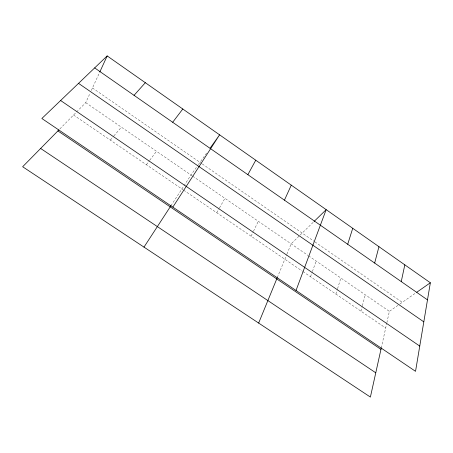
<?xml version="1.0" encoding="UTF-8"?>
<svg xmlns="http://www.w3.org/2000/svg" width="453" height="453" viewBox="0 0 453 453"><rect width="100%" height="100%" fill="white"/><g stroke="black" fill="none" stroke-linecap="round" stroke-linejoin="round"><path stroke-width="0.34" stroke-dasharray="2.27 1.7" d="M381.262 348L386.72 323.368M386.868 322.706L389.376 311.364L399.489 304.308M360.945 311.16L362.207 306.387M362.389 305.701L365.271 294.795M335.9 294.065L337.349 289.382M337.553 288.714L340.866 278.017M310.531 276.749L312.174 272.168M312.406 271.511L316.16 261.036M277.276 277.644L286.675 254.733M286.942 254.088L291.143 243.844L299.671 235.52M59.864 128.935L85.73 102.65L90.124 93.08M91.296 90.526L99.456 72.74M251.098 236.189L253.199 231.834M253.499 231.211L258.301 221.268M216.783 212.768L219.156 208.556M219.495 207.955L224.92 198.323M170.968 205.713L190.99 175L197.938 165.237M198.352 164.666L207.27 152.14M146.398 164.733L149.343 160.809M149.762 160.249L156.489 151.285M110.294 140.09L113.403 136.472M113.85 135.957L121.41 127.174M300.169 235.033L313.578 221.947M400.05 303.918L416.211 292.638M73.556 115.022L183.052 189.75M183.635 190.147L302.355 271.171M302.938 271.568L385.684 328.04M85.73 102.65L192.14 175.792M192.712 176.183L308.012 255.435M308.595 255.837L389.376 311.364M92.463 87.973L201.715 163.567M202.293 163.963L314.348 241.5M314.931 241.902L402.292 302.349"/><path stroke-width="0.68" d="M430.35 282.774L415.537 371.33L41.857 118.499L107.174 55.923L430.35 282.774L416.777 292.242M401.25 281.59L404.818 264.852M381.262 348L370.39 397.077L22.65 166.744L58.884 129.926M374.659 263.051L378.951 246.692M347.7 244.263L352.74 228.295M296.03 290.469L326.177 209.654L314.076 221.46M258.646 323.063L277.276 277.644M284.444 200.175L291.273 185.147M99.745 72.106L107.174 55.923M247.865 174.677L255.747 160.215M172.831 207.117L219.597 134.835L210.096 148.171M143.98 247.112L170.968 205.713M172.684 122.27L182.791 109.003M134.043 95.34L145.322 82.706M40.64 148.465L375.769 372.802M57.91 130.923L380.956 349.382M60.628 100.515L419.755 346.092M78.533 83.358L423.81 321.851M94.677 67.899L427.49 299.88"/></g></svg>
